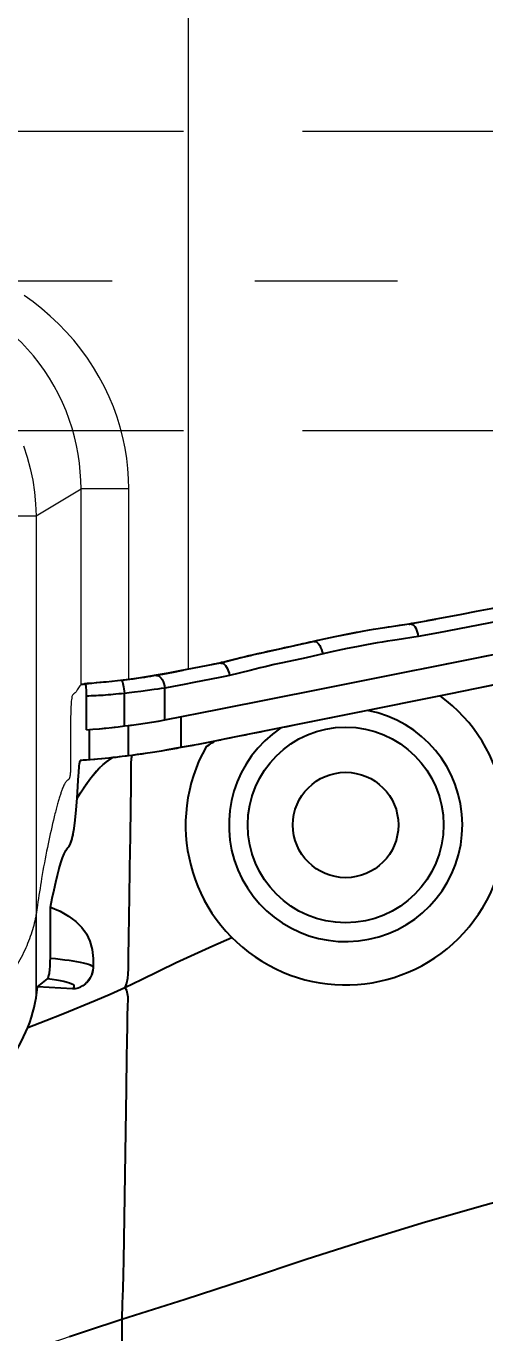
# Model space of a CAD drawing. Header units: inches. Extents: x 133169 to 134399, y -43543 to -42673.
# Drawn here: x 133789.09 to 133801.33, y -42968.39 to -42933.49 of the extents above; entities that cross this region are included whole.
import ezdxf

# ---------------------------------------------------------------- set-up
doc = ezdxf.new("R2010")
doc.units = ezdxf.units.IN
doc.header["$LTSCALE"] = 2
doc.header["$MEASUREMENT"] = 0
doc.header["$PDMODE"] = 3
doc.header["$PDSIZE"] = 0.3125
doc.linetypes.add('CENTER', pattern=[50.8, 31.75, -6.35, 6.35, -6.35])
doc.linetypes.add('HIDDEN', pattern=[9.525, 6.35, -3.175])
doc.layers.get('0').update_dxf_attribs({"linetype": 'CONTINUOUS'})
doc.layers.get('Defpoints').update_dxf_attribs({"linetype": 'CONTINUOUS'})
doc.layers.add('CAV-COR', color=1, linetype='CONTINUOUS')
doc.layers.add('SP', color=3, linetype='CONTINUOUS')
for name, color, linetype, lineweight in [('dim', 3, 'CONTINUOUS', 15), ('PRODUCT', 1, 'CONTINUOUS', 15), ('WR', 122, 'HIDDEN', 18), ('枕位', 75, 'CONTINUOUS', 15)]:
    doc.layers.add(name, color=color, linetype=linetype, lineweight=lineweight)
doc.styles.get("Standard").update_dxf_attribs({"font": 'txt.shx', "width": 0.67})
doc.dimstyles.new('2.00', dxfattribs={"dimtxt": 4.5, "dimasz": 3.5, "dimexe": 0.666, "dimexo": 0.626, "dimgap": 1, "dimtad": 0, "dimzin": 0, "dimdsep": 46, "dimtxsty": 'Standard', "dimcen": 0.09, "dimclrd": 3, "dimclre": 3, "dimclrt": 7, "dimazin": 0, "dimtfac": 1, "dimtofl": 0, "dimtmove": 0, "dimatfit": 0, "dimfxl": 0, "dimtolj": 1, "dimtzin": 0, "dimarcsym": 0})

# ---------------------------------------------------------------- blocks, each defined once
blk = doc.blocks.new('20160812.091803')
at = {"layer": 'PRODUCT', "linetype": 'ByBlock'}
for p, q in [((-40.842, -7.536), (-40.845, -7.514)), ((-39.762, -12.838), (-39.756, -12.865)), ((-37.543, -13.638), (-38.36, -13.638)), ((-38.282, -14.071), (-39.134, -14.071)), ((-38.121, -15.146), (-38.993, -15.146)), ((-37.324, -15.036), (-38.135, -15.036)), ((-31.662, -15.98), (-31.806, -15.98)), ((-31.662, -15.98), (-31.663, -15.98)), ((-39.26, -16.188), (-39.26, -16.189)), ((-38.018, -16.16), (-38.918, -16.16)), ((-37.218, -16.081), (-38.024, -16.081)), ((-31.914, -17.126), (-33.284, -17.126)), ((-31.157, -17.467), (-31.371, -17.2)), ((-30.858, -17.508), (-33.084, -17.508))]:
    blk.add_line(p, q, dxfattribs=at)
for radius in [2.613, 1.407]:
    blk.add_circle((-35.477, -9.246), radius, dxfattribs=at)
for radius, start, end in [(4.271, 240.6812, 143.872), (3.115, 213.6552, 169.1398)]:
    blk.add_arc((-35.477, -9.246), radius, start, end, dxfattribs=at)
for points, start_tangent, end_tangent in [([(-38.961, -6.555), (-39.969, -1.534), (-41.108, 5.158), (-41.36, 8.479), (-41.11, 13.904)], (-0.197955, 0.980211), (0.128842, 0.991665)), ([(-22.276, -15.217), (-22.657, -14.019), (-23.041, -12.83), (-23.434, -11.649), (-23.828, -10.47), (-24.209, -9.275), (-24.586, -8.073), (-24.954, -6.861), (-25.305, -5.629), (-25.648, -4.388), (-25.979, -3.135), (-26.301, -1.868), (-26.619, -0.59)], (-0.302742, 0.953073), (-0.239295, 0.970947)), ([(-40.773, -1.612), (-40.757, -1.691), (-39.714, -6.887)], (0.194723, -0.980858), (0.19783, -0.980236)), ([(-41.033, -6.569), (-41.213, -5.639), (-41.398, -4.667), (-41.613, -3.625), (-41.636, -3.517)], (-0.18872, 0.982031), (-0.19891, 0.980018)), ([(-41.635, -3.517), (-41.592, -3.728), (-41.411, -4.586), (-41.238, -5.446), (-41.073, -6.308), (-40.909, -7.17), (-40.842, -7.536)], (0.199029, -0.979994), (0.176499, -0.984301)), ([(-41.112, -4.194), (-41.041, -4.531), (-40.967, -4.898), (-40.888, -5.301), (-40.803, -5.747), (-40.709, -6.241), (-40.607, -6.773)], (0.208387, -0.978047), (0.185043, -0.98273)), ([(-41.045, -6.447), (-40.944, -6.979)], (0.188208, -0.982129), (0.184962, -0.982746)), ([(-40.903, -7.267), (-41.033, -6.569)], (-0.178283, 0.983979), (-0.18872, 0.982031)), ([(-38.926, -6.728), (-38.961, -6.555)], (-0.197987, 0.980205), (-0.197955, 0.980211)), ([(-40.944, -6.979), (-40.869, -7.38)], (0.184962, -0.982746), (0.179689, -0.983723)), ([(-40.607, -6.773), (-40.507, -7.313)], (0.185043, -0.98273), (0.179139, -0.983824)), ([(-39.714, -6.887), (-39.675, -7.084), (-39.663, -7.143)], (0.19783, -0.980236), (0.197845, -0.980233)), ([(-38.662, -8.034), (-38.887, -6.925), (-38.926, -6.728)], (-0.198051, 0.980192), (-0.197987, 0.980205)), ([(-40.819, -7.814), (-40.903, -7.267)], (-0.14585, 0.989307), (-0.163856, 0.986484)), ([(-40.865, -7.481), (-40.866, -7.476), (-40.903, -7.267)], (-0.17464, 0.984632), (-0.178283, 0.983979)), ([(-40.845, -7.514), (-40.807, -7.43), (-40.682, -7.355), (-40.508, -7.31)], (-0.132059, 0.991242), (0.991017, 0.133735)), ([(-40.507, -7.313), (-40.46, -7.629)], (0.150168, -0.98866), (0.144296, -0.989535)), ([(-39.663, -7.143), (-39.151, -9.678)], (0.197845, -0.980233), (0.197704, -0.980262)), ([(-40.869, -7.38), (-40.845, -7.514)], (0.179689, -0.983723), (0.178643, -0.983914)), ([(-40.865, -7.481), (-40.864, -7.485), (-40.842, -7.596), (-40.827, -7.667), (-40.842, -7.536)], (0.184237, -0.982882), (-0.130962, 0.991387)), ([(-40.845, -7.514), (-40.798, -7.832)], (0.149705, -0.988731), (0.144072, -0.989567)), ([(-40.46, -7.629), (-40.406, -7.995), (-40.339, -8.408)], (0.144296, -0.989535), (0.170565, -0.985346)), ([(-40.561, -9.32), (-40.696, -8.609), (-40.819, -7.814)], (-0.20043, 0.979708), (-0.14585, 0.989307)), ([(-40.798, -7.832), (-40.744, -8.2)], (0.144072, -0.989567), (0.151277, -0.988491)), ([(-40.744, -8.2), (-40.675, -8.62), (-40.598, -9.041)], (0.151277, -0.988491), (0.188995, -0.981978)), ([(-38.536, -8.659), (-38.662, -8.034)], (-0.197969, 0.980208), (-0.198051, 0.980192)), ([(-40.339, -8.408), (-40.263, -8.824), (-40.185, -9.209)], (0.170565, -0.985346), (0.204244, -0.97892)), ([(-38.405, -9.31), (-38.536, -8.659)], (-0.197804, 0.980242), (-0.197969, 0.980208)), ([(-40.598, -9.041), (-40.52, -9.432), (-40.446, -9.779), (-40.41, -9.94)], (0.188995, -0.981978), (0.217069, -0.976156)), ([(-40.419, -9.989), (-40.561, -9.32)], (-0.213367, 0.976972), (-0.20043, 0.979708)), ([(-40.185, -9.209), (-40.112, -9.553), (-40.044, -9.858)], (0.204244, -0.97892), (0.218725, -0.975787)), ([(-38.332, -9.672), (-38.342, -9.624), (-38.405, -9.31)], (-0.197677, 0.980267), (-0.197804, 0.980242)), ([(-39.151, -9.678), (-38.646, -12.184)], (0.197704, -0.980262), (0.197108, -0.980382)), ([(-38.07, -10.973), (-38.332, -9.672)], (-0.197215, 0.98036), (-0.197677, 0.980267)), ([(-40.242, -10.787), (-40.419, -9.989)], (-0.215638, 0.976473), (-0.213367, 0.976972)), ([(-40.41, -9.94), (-40.377, -10.086)], (0.217069, -0.976156), (0.218293, -0.975883)), ([(-40.377, -10.086), (-40.344, -9.997), (-40.22, -9.913), (-40.044, -9.858)], (-0.203639, 0.979046), (0.984487, 0.175456)), ([(-40.377, -10.086), (-40.303, -10.419), (-40.234, -10.735), (-40.167, -11.046), (-40.094, -11.377), (-40.007, -11.756), (-39.905, -12.17), (-39.803, -12.578)], (0.218262, -0.97589), (0.241569, -0.970384)), ([(-40.377, -10.086), (-40.262, -10.615), (-40.023, -11.739), (-39.926, -12.137), (-39.825, -12.535)], (0.225346, -0.974279), (0.243917, -0.969796)), ([(-40.044, -9.858), (-40.011, -10.004)], (0.218721, -0.975787), (0.218842, -0.97576)), ([(-40.011, -10.004), (-39.969, -10.192), (-39.899, -10.511), (-39.832, -10.822), (-39.76, -11.151), (-39.673, -11.525), (-39.572, -11.936), (-39.469, -12.348)], (0.218842, -0.97576), (0.2419, -0.970301)), ([(-40.084, -11.501), (-40.242, -10.787)], (-0.221403, 0.975182), (-0.215638, 0.976473)), ([(-37.96, -11.517), (-38.07, -10.973)], (-0.197045, 0.980394), (-0.197215, 0.98036)), ([(-39.912, -12.225), (-40.084, -11.501)], (-0.243152, 0.969988), (-0.221403, 0.975182)), ([(-37.716, -12.733), (-37.798, -12.326), (-37.96, -11.517)], (-0.19496, 0.980811), (-0.197045, 0.980394)), ([(-38.646, -12.184), (-38.586, -12.484), (-38.36, -13.638)], (0.197108, -0.980382), (0.182596, -0.983188)), ([(-39.793, -12.692), (-39.912, -12.225)], (-0.245121, 0.969493), (-0.243152, 0.969988)), ([(-39.829, -12.493), (-39.821, -12.544)], (-0.293723, 0.95589), (-0.366207, 0.930533)), ([(-39.825, -12.507), (-39.829, -12.493)], (-0.290355, 0.956919), (-0.311071, 0.950387)), ([(-39.829, -12.493), (-39.809, -12.597), (-39.795, -12.667)], (0.178254, -0.983984), (0.195004, -0.980802)), ([(-39.825, -12.535), (-39.822, -12.565)], (-0.372301, 0.928112), (0.217583, -0.976042)), ([(-39.803, -12.58), (-39.816, -12.539), (-39.825, -12.507)], (-0.33901, 0.940783), (-0.290355, 0.956919)), ([(-39.803, -12.579), (-39.769, -12.487)], (-0.187515, 0.982262), (0.640603, 0.767872)), ([(-39.769, -12.487), (-39.645, -12.4), (-39.469, -12.345)], (0.640603, 0.767872), (0.983878, 0.178841)), ([(-39.469, -12.348), (-39.445, -12.469), (-39.418, -12.604), (-39.389, -12.75), (-39.358, -12.906), (-39.325, -13.07), (-39.291, -13.241), (-39.255, -13.424), (-39.217, -13.622)], (0.200419, -0.97971), (0.187163, -0.982329)), ([(-31.138, -15.139), (-31.417, -14.556), (-31.706, -13.962), (-32.261, -12.77), (-32.439, -12.365)], (-0.422933, 0.906161), (-0.39635, 0.9181)), ([(-39.806, -12.638), (-39.82, -12.574), (-39.822, -12.565)], (-0.21747, 0.976067), (-0.2196, 0.97559)), ([(-39.794, -12.692), (-39.806, -12.638)], (-0.216108, 0.976369), (-0.21747, 0.976067)), ([(-39.803, -12.58), (-39.779, -12.696), (-39.753, -12.832), (-39.724, -12.979), (-39.692, -13.136), (-39.66, -13.299), (-39.626, -13.469), (-39.591, -13.65)], (0.198584, -0.980084), (0.190039, -0.981776)), ([(-39.795, -12.667), (-39.788, -12.704), (-39.777, -12.76)], (0.195004, -0.980802), (0.187086, -0.982344)), ([(-39.756, -12.865), (-39.765, -12.824), (-39.777, -12.768), (-39.791, -12.705), (-39.794, -12.692)], (-0.209813, 0.977742), (-0.216108, 0.976369)), ([(-39.777, -12.76), (-39.762, -12.838)], (0.187086, -0.982344), (0.201, -0.979591)), ([(-39.738, -12.952), (-39.762, -12.838)], (-0.203776, 0.979017), (-0.206753, 0.978393)), ([(-37.666, -12.989), (-37.716, -12.733)], (-0.192034, 0.981388), (-0.19496, 0.980811)), ([(-37.568, -12.97), (-37.645, -12.853), (-37.716, -12.733)], (-0.567097, 0.823651), (-0.49523, 0.868762)), ([(-37.625, -13.199), (-37.666, -12.989)], (-0.188682, 0.982038), (-0.192034, 0.981388)), ([(-37.543, -13.638), (-37.625, -13.199)], (-0.178894, 0.983868), (-0.188682, 0.982038)), ([(-39.536, -13.989), (-39.644, -13.42)], (-0.177532, 0.984115), (-0.192206, 0.981355)), ([(-39.591, -13.65), (-39.553, -13.847), (-39.513, -14.062), (-39.471, -14.291)], (0.190039, -0.981776), (0.174058, -0.984735)), ([(-39.217, -13.622), (-39.176, -13.838), (-39.134, -14.071)], (0.187163, -0.982329), (0.174326, -0.984688)), ([(-38.36, -13.638), (-38.141, -14.985), (-38.135, -15.036)], (0.1826, -0.983187), (0.129641, -0.991561)), ([(-37.467, -14.071), (-37.543, -13.638)], (-0.165756, 0.986167), (-0.178894, 0.983868)), ([(-39.51, -14.136), (-39.536, -13.989)], (-0.172807, 0.984956), (-0.177532, 0.984115)), ([(-39.449, -14.497), (-39.51, -14.136)], (-0.159868, 0.987138), (-0.172807, 0.984956)), ([(-39.471, -14.291), (-39.433, -14.2), (-39.309, -14.119), (-39.134, -14.071)], (-0.134043, 0.990976), (0.990869, 0.134828)), ([(-39.471, -14.291), (-39.43, -14.536), (-39.394, -14.77), (-39.362, -14.997), (-39.332, -15.227)], (0.174057, -0.984736), (0.117359, -0.99309)), ([(-39.134, -14.071), (-39.092, -14.353), (-39.056, -14.621), (-39.023, -14.88), (-38.993, -15.146)], (0.1547, -0.987961), (0.104062, -0.994571)), ([(-37.392, -14.546), (-37.467, -14.071)], (-0.147461, 0.989068), (-0.165756, 0.986167)), ([(-39.367, -15.043), (-39.449, -14.497)], (-0.138148, 0.990412), (-0.159868, 0.987138)), ([(-37.366, -14.722), (-37.392, -14.546)], (-0.139676, 0.990197), (-0.147461, 0.989068)), ([(-37.324, -15.036), (-37.345, -14.877), (-37.366, -14.722)], (-0.124816, 0.99218), (-0.139676, 0.990197)), ([(-37.334, -14.955), (-37.215, -14.972), (-37.079, -14.979), (-37.005, -14.98)], (0.979934, -0.199324), (0.99998, -0.006266)), ([(-37.005, -14.98), (-36.767, -14.978), (-36.207, -14.981), (-35.698, -14.989), (-35.11, -14.999), (-34.865, -15.004), (-34.58, -15.009), (-34.23, -15.014), (-33.84, -15.02), (-33.41, -15.027), (-32.936, -15.035), (-32.673, -15.038), (-32.393, -15.042), (-32.099, -15.049), (-31.796, -15.051), (-31.482, -15.057), (-31.315, -15.083), (-31.138, -15.139)], (0.99998, -0.006266), (0.923868, -0.382712)), ([(-39.305, -15.536), (-39.367, -15.043)], (-0.105578, 0.994411), (-0.138148, 0.990412)), ([(-39.332, -15.227), (-39.287, -15.201), (-39.162, -15.171), (-38.993, -15.146)], (0.026689, 0.999644), (0.99329, 0.115652)), ([(-39.332, -15.227), (-39.309, -15.446)], (0.117299, -0.993097), (0.100039, -0.994984)), ([(-38.993, -15.146), (-38.968, -15.376)], (0.117042, -0.993127), (0.099746, -0.995013)), ([(-38.135, -15.036), (-38.024, -16.081)], (0.129641, -0.991561), (0.081883, -0.996642)), ([(-37.311, -15.146), (-37.324, -15.036)], (-0.119662, 0.992815), (-0.124816, 0.99218)), ([(-37.258, -15.63), (-37.311, -15.146)], (-0.098064, 0.99518), (-0.119662, 0.992815)), ([(-31.138, -15.139), (-31.016, -15.081), (-30.877, -15.06), (-30.571, -15.071), (-30.261, -15.079), (-29.95, -15.08), (-29.635, -15.085), (-29.315, -15.092), (-28.655, -15.101), (-27.945, -15.113), (-27.201, -15.124), (-26.429, -15.136), (-25.634, -15.149), (-24.814, -15.161), (-23.981, -15.174), (-23.138, -15.193), (-22.712, -15.208), (-22.276, -15.217)], (0.805859, 0.592107), (0.999972, -0.007536)), ([(-30.707, -16.135), (-30.72, -16.105), (-30.92, -15.627), (-31.138, -15.139)], (-0.383047, 0.923729), (-0.423352, 0.905965)), ([(-22.276, -15.217), (-21.946, -15.217), (-21.606, -15.216), (-20.915, -15.222), (-20.199, -15.234), (-19.458, -15.245), (-18.696, -15.257), (-17.922, -15.269), (-17.134, -15.282), (-16.335, -15.294), (-15.526, -15.307), (-15.116, -15.312), (-14.701, -15.319), (-14.285, -15.328), (-13.865, -15.331), (-13.442, -15.339), (-13.228, -15.371), (-13.01, -15.44)], (0.999971, -0.007662), (0.918463, -0.395508)), ([(-19.613, -23.202), (-19.868, -22.417), (-20.208, -21.384), (-20.554, -20.357), (-20.9, -19.331), (-21.244, -18.304), (-21.592, -17.281), (-21.938, -16.252), (-22.276, -15.217)], (-0.306714, 0.951802), (-0.304701, 0.952448)), ([(-39.309, -15.446), (-39.29, -15.644), (-39.276, -15.829), (-39.266, -16.008)], (0.100039, -0.994984), (0.04441, -0.999013)), ([(-39.267, -16.008), (-39.305, -15.536)], (-0.051944, 0.99865), (-0.105578, 0.994411)), ([(-38.968, -15.376), (-38.949, -15.584), (-38.934, -15.778), (-38.924, -15.969)], (0.099746, -0.995013), (0.042689, -0.999088)), ([(-36.982, -15.832), (-37.112, -15.688), (-37.275, -15.459)], (-0.703038, 0.711152), (-0.529049, 0.848592)), ([(-37.242, -15.792), (-37.258, -15.63)], (-0.09117, 0.995835), (-0.098064, 0.99518)), ([(-39.266, -16.008), (-39.26, -16.188)], (0.04441, -0.999013), (0.029169, -0.999574)), ([(-39.26, -16.188), (-39.265, -16.042)], (-0.028172, 0.999603), (-0.047284, 0.998882)), ([(-38.924, -15.969), (-38.918, -16.16)], (0.042689, -0.999088), (0.027821, -0.999613)), ([(-37.218, -16.081), (-37.242, -15.792)], (-0.079344, 0.996847), (-0.09117, 0.995835)), ([(-36.196, -16.414), (-36.568, -16.166), (-36.92, -15.892), (-36.982, -15.832)], (-0.824372, 0.566048), (-0.703038, 0.711152)), ([(-33.284, -17.126), (-32.9, -16.449), (-32.374, -16.071), (-31.824, -15.979)], (0.36577, 0.930705), (0.999997, -0.002349)), ([(-31.662, -15.983), (-31.708, -16.014), (-31.768, -16.167), (-31.822, -16.415), (-31.87, -16.737), (-31.914, -17.126)], (-0.978827, -0.204687), (-0.099848, -0.995003)), ([(-31.662, -15.98), (-31.419, -16.038)], (0.999996, -0.002967), (0.892402, -0.451241)), ([(-31.419, -16.038), (-31.222, -16.202), (-31.147, -16.324)], (0.892402, -0.451241), (0.443872, -0.89609)), ([(-38.918, -16.16), (-39.089, -16.164), (-39.214, -16.175), (-39.26, -16.189)], (-1, 0), (0.041511, -0.999138)), ([(-39.26, -16.189), (-39.25, -16.236), (-39.232, -16.28), (-39.21, -16.321), (-39.168, -16.358), (-39.11, -16.393), (-39.055, -16.426), (-39.015, -16.456), (-38.99, -16.485), (-38.945, -16.535)], (0.041511, -0.999138), (0.833361, -0.552729)), ([(-38.024, -16.081), (-38.018, -16.16)], (0.081883, -0.996642), (0.07859, -0.996907)), ([(-37.211, -16.16), (-37.218, -16.081)], (-0.076195, 0.997093), (-0.079344, 0.996847)), ([(-37.199, -16.333), (-37.211, -16.16)], (-0.069386, 0.99759), (-0.076195, 0.997093)), ([(-36.196, -16.414), (-36.433, -16.399), (-36.66, -16.385), (-36.87, -16.37), (-37.053, -16.353), (-37.199, -16.333)], (-0.997914, 0.064559), (-0.986389, 0.164428)), ([(-31.147, -16.324), (-31.111, -16.423), (-31.1, -16.539)], (0.444499, -0.895779), (-0.063857, -0.997959)), ([(-30.066, -17.731), (-30.325, -17.068), (-30.707, -16.135)], (-0.355672, 0.934611), (-0.383047, 0.923729)), ([(-38.945, -16.535), (-38.866, -16.556)], (0.833361, -0.552729), (0.988006, -0.154413)), ([(-38.866, -16.556), (-38.693, -16.574), (-38.434, -16.583), (-38.178, -16.585), (-37.945, -16.585), (-37.736, -16.585), (-37.547, -16.585), (-37.376, -16.585), (-37.221, -16.585), (-37.076, -16.585), (-36.943, -16.588), (-36.835, -16.597)], (0.98799, -0.154518), (0.994478, -0.104946)), ([(-36.835, -16.597), (-36.733, -16.615), (-36.69, -16.636), (-36.663, -16.681), (-36.637, -16.703), (-36.604, -16.726), (-36.566, -16.749), (-36.517, -16.774), (-36.458, -16.8), (-36.384, -16.827), (-36.294, -16.857), (-36.192, -16.89), (-36.072, -16.925), (-35.934, -16.962), (-35.779, -17.002), (-35.603, -17.045)], (0.994442, -0.105284), (0.972448, -0.233121)), ([(-33.284, -17.126), (-33.948, -16.981), (-34.466, -16.844), (-34.795, -16.716), (-34.957, -16.597), (-35.381, -16.492), (-36.196, -16.414)], (-0.980857, 0.194731), (-0.997897, 0.064815)), ([(-31.252, -16.611), (-31.315, -16.859), (-31.371, -17.2)], (-0.252809, -0.967516), (-0.136524, -0.990637)), ([(-31.1, -16.539), (-31.18, -16.488), (-31.252, -16.611)], (-0.466764, 0.884382), (-0.252809, -0.967516)), ([(-31.1, -16.539), (-31.119, -16.842), (-31.138, -17.152), (-31.157, -17.467)], (-0.063857, -0.997959), (-0.059504, -0.998228)), ([(-35.603, -17.045), (-34.88, -17.206), (-34.052, -17.358), (-33.338, -17.471)], (0.972462, -0.23306), (0.988905, -0.148552)), ([(-31.371, -17.2), (-31.409, -17.177), (-31.482, -17.158), (-31.591, -17.142), (-31.738, -17.131), (-31.914, -17.126)], (-0.624346, 0.781148), (-1, 0)), ([(-33.338, -17.471), (-33.084, -17.508)], (0.988905, -0.148552), (0.989495, -0.144567)), ([(-33.084, -17.508), (-32.623, -17.618), (-32.132, -17.811), (-31.626, -18.08), (-31.105, -18.422), (-30.568, -18.831), (-30.012, -19.301), (-29.439, -19.824), (-28.855, -20.378)], (0.989495, -0.144567), (0.677695, -0.735343)), ([(-30.858, -17.508), (-30.958, -17.495), (-31.058, -17.481), (-31.157, -17.467)], (-0.990688, 0.136153), (-0.990434, 0.137991)), ([(-30.066, -17.731), (-30.475, -17.589), (-30.858, -17.508)], (-0.926547, 0.376178), (-0.990688, 0.136153)), ([(-23.594, -23.115), (-24.732, -21.832), (-26.104, -20.512), (-27.564, -19.317), (-28.914, -18.349), (-30.066, -17.731)], (-0.63497, 0.772536), (-0.926533, 0.376214))]:
    blk.add_spline(points, degree=3, dxfattribs=dict(at, start_tangent=start_tangent, end_tangent=end_tangent))
blk = doc.blocks.new('20160825.135956')
at = {"color": 8, "linetype": 'HIDDEN'}
blk.add_circle((0, 0), 26.5, dxfattribs=at)
at = {"layer": 'SP', "linetype": 'HIDDEN'}
for radius in [25, 24]:
    blk.add_circle((0, 0), radius, dxfattribs=at)
blk = doc.blocks.new('*D34594')
at = {"layer": 'Defpoints', "color": 0}
for p in [(133746.864, -42930.92), (133821.864, -42932.818), (133821.864, -42937.768)]:
    blk.add_point(p, dxfattribs=at)
at = {"layer": 'dim', "color": 3, "linetype": 'ByBlock', "lineweight": -2}
for p, q in [((133746.864, -42931.546), (133746.864, -42933.484)), ((133821.864, -42937.142), (133821.864, -42932.152)), ((133750.364, -42932.818), (133775.124, -42932.818)), ((133818.364, -42932.818), (133788.179, -42932.818))]:
    blk.add_line(p, q, dxfattribs=at)
at = {"layer": 'dim', "color": 3, "linetype": 'ByBlock'}
for points in [[(133750.364, -42932.234), (133750.364, -42933.401), (133746.864, -42932.818)], [(133818.364, -42933.401), (133818.364, -42932.234), (133821.864, -42932.818)]]:
    blk.add_solid(points, dxfattribs=at)
at = {"layer": 'dim', "color": 7, "linetype": 'ByBlock', "insert": (133781.652, -42932.818), "char_height": 4.5, "attachment_point": 5}
blk.add_mtext('\\A1;75.00', dxfattribs=at)

msp = doc.modelspace()

# ---------------------------------------------------------------- linework, layer by layer
at = {"color": 8, "linetype": 'HIDDEN'}
msp.add_circle((133821.864, -42920.306), 21, dxfattribs=at)
at = {"layer": 'CAV-COR', "linetype": 'ByBlock'}
for p, q in [((133800.706, -42949.204), (133799.788, -42949.379)), ((133798.783, -42949.544), (133798.424, -42949.6)), ((133800.012, -42949.337), (133799.317, -42949.465)), ((133799.317, -42949.465), (133799.328, -42949.464)), ((133799.558, -42949.422), (133799.35, -42949.46)), ((133801.702, -42949.39), (133800.091, -42949.699)), ((133796.582, -42949.972), (133796.319, -42950.028)), ((133796.959, -42949.887), (133796.445, -42950.003)), ((133796.778, -42949.928), (133796.582, -42949.972)), ((133796.977, -42951.197), (133803.037, -42949.975)), ((133800.091, -42949.699), (133799.551, -42949.799)), ((133795.108, -42950.299), (133794.833, -42950.366)), ((133795.366, -42950.239), (133795.043, -42950.313)), ((133796.129, -42950.072), (133795.602, -42950.186)), ((133797.205, -42950.217), (133796.564, -42950.361)), ((133794.31, -42950.495), (133793.153, -42950.725)), ((133794.209, -42950.518), (133794.079, -42950.544)), ((133794.284, -42950.503), (133794.209, -42950.518)), ((133794.833, -42950.366), (133794.286, -42950.503)), ((133794.297, -42950.499), (133794.303, -42950.497)), ((133794.303, -42950.497), (133794.31, -42950.495)), ((133795.713, -42950.546), (133795.468, -42950.602)), ((133795.936, -42950.497), (133795.713, -42950.546)), ((133796.564, -42950.361), (133795.936, -42950.497)), ((133790.961, -42951.035), (133790.846, -42951.046)), ((133791.16, -42951.017), (133790.961, -42951.035)), ((133791.232, -42951.011), (133791.16, -42951.017)), ((133791.38, -42950.996), (133791.232, -42951.011)), ((133791.53, -42950.98), (133791.38, -42950.996)), ((133792.094, -42950.912), (133791.943, -42950.933)), ((133792.249, -42950.888), (133792.094, -42950.912)), ((133792.728, -42950.807), (133792.573, -42950.835)), ((133793.017, -42950.753), (133792.728, -42950.807)), ((133793.276, -42950.703), (133793.017, -42950.753)), ((133793.563, -42951.027), (133793.31, -42951.076)), ((133794.26, -42950.888), (133793.563, -42951.027)), ((133794.396, -42950.861), (133794.26, -42950.888)), ((133794.516, -42950.837), (133794.396, -42950.861)), ((133795.066, -42950.699), (133794.516, -42950.837)), ((133790.704, -42952.288), (133790.704, -42951.388)), ((133791.984, -42951.283), (133791.639, -42951.322)), ((133791.718, -42952.185), (133791.718, -42951.313)), ((133792.156, -42951.261), (133791.984, -42951.283)), ((133792.331, -42951.238), (133792.156, -42951.261)), ((133792.511, -42951.214), (133792.331, -42951.238)), ((133793.026, -42951.129), (133792.793, -42951.172)), ((133792.793, -42952.023), (133792.793, -42951.172)), ((133793.31, -42951.076), (133793.026, -42951.129)), ((133800.412, -42951.323), (133797.714, -42951.869)), ((133793.226, -42952.763), (133793.226, -42951.946)), ((133790.783, -42953.088), (133790.783, -42952.281)), ((133791.828, -42952.982), (133791.828, -42952.171)), ((133794.131, -42952.589), (133793.904, -42952.639)), ((133790.45, -42954.11), (133790.479, -42953.645)), ((133791.885, -42953.915), (133791.881, -42954.261)), ((133791.881, -42954.261), (133791.864, -42955.236)), ((133791.86, -42955.444), (133791.83, -42957.319)), ((133791.864, -42955.236), (133791.86, -42955.444)), ((133789.738, -42958.391), (133789.738, -42957.022)), ((133790.85, -42958.598), (133790.811, -42958.577)), ((133790.885, -42958.481), (133790.877, -42958.665)), ((133789.397, -42959.148), (133789.664, -42958.935)), ((133791.725, -42959.168), (133792.167, -42958.957)), ((133789.356, -42959.448), (133789.397, -42959.148)), ((133790.325, -42959.206), (133789.397, -42959.148)), ((133791.781, -42960.599), (133791.771, -42961.031)), ((133791.771, -42961.031), (133791.76, -42961.873)), ((133791.76, -42961.873), (133791.688, -42966.462)), ((133790.703, -42968.337), (133791.647, -42968.03)), ((133790.248, -42968.489), (133790.703, -42968.337))]:
    msp.add_line(p, q, dxfattribs=at)
for points in [[(133802.286, -42948.893), (133801.891, -42948.975), (133801.496, -42949.053), (133801.101, -42949.129), (133800.706, -42949.204)], [(133798.424, -42949.6), (133798.244, -42949.63), (133798.063, -42949.662), (133797.882, -42949.696), (133797.699, -42949.731), (133797.516, -42949.768), (133797.331, -42949.807), (133796.959, -42949.887)], [(133799.317, -42949.465), (133799.139, -42949.49), (133798.783, -42949.544)], [(133799.35, -42949.461), (133799.378, -42949.463), (133799.406, -42949.476), (133799.434, -42949.499), (133799.461, -42949.532), (133799.487, -42949.574), (133799.509, -42949.624), (133799.528, -42949.678), (133799.544, -42949.737), (133799.554, -42949.798)], [(133796.778, -42949.928), (133796.807, -42949.928), (133796.836, -42949.94), (133796.867, -42949.962), (133796.897, -42949.995), (133796.925, -42950.036), (133796.951, -42950.086), (133796.974, -42950.141), (133796.992, -42950.201), (133797.006, -42950.262)], [(133799.551, -42949.799), (133798.996, -42949.88), (133798.869, -42949.9), (133798.735, -42949.921), (133798.595, -42949.943), (133798.456, -42949.967), (133798.316, -42949.991), (133798.177, -42950.017), (133798.04, -42950.043), (133797.908, -42950.069), (133797.655, -42950.12)], [(133795.043, -42950.313), (133794.796, -42950.372), (133794.552, -42950.433), (133794.31, -42950.495)], [(133796.445, -42950.003), (133796.058, -42950.085), (133795.293, -42950.255)], [(133797.655, -42950.12), (133797.536, -42950.145), (133797.205, -42950.217)], [(133794.284, -42950.503), (133794.286, -42950.502), (133794.289, -42950.502), (133794.291, -42950.501), (133794.294, -42950.5), (133794.297, -42950.499)], [(133794.285, -42950.503), (133794.315, -42950.503), (133794.346, -42950.514), (133794.377, -42950.537), (133794.408, -42950.57), (133794.437, -42950.612), (133794.464, -42950.661), (133794.487, -42950.716), (133794.506, -42950.775), (133794.52, -42950.836)], [(133795.468, -42950.602), (133795.339, -42950.633), (133795.066, -42950.699)], [(133791.832, -42950.943), (133791.758, -42950.953), (133791.682, -42950.962), (133791.606, -42950.971), (133791.53, -42950.98)], [(133791.943, -42950.933), (133791.791, -42950.954), (133791.714, -42950.964), (133791.637, -42950.973)], [(133791.637, -42950.973), (133791.645, -42950.979), (133791.654, -42950.994), (133791.663, -42951.019), (133791.673, -42951.053), (133791.683, -42951.095), (133791.693, -42951.143), (133791.702, -42951.197), (133791.711, -42951.254), (133791.718, -42951.313)], [(133793.153, -42950.725), (133792.885, -42950.775), (133792.618, -42950.822), (133792.354, -42950.865), (133792.092, -42950.906), (133791.832, -42950.943)], [(133792.573, -42950.835), (133792.49, -42950.849), (133792.409, -42950.863), (133792.328, -42950.876), (133792.249, -42950.888)], [(133792.573, -42950.835), (133792.603, -42950.837), (133792.634, -42950.849), (133792.664, -42950.873), (133792.694, -42950.906), (133792.721, -42950.948), (133792.745, -42950.997), (133792.766, -42951.052), (133792.782, -42951.111), (133792.793, -42951.172)], [(133801.872, -42951.028), (133801.414, -42951.122), (133800.412, -42951.323)], [(133790.846, -42951.046), (133790.795, -42951.051), (133790.75, -42951.056), (133790.709, -42951.06), (133790.673, -42951.065), (133790.642, -42951.069), (133790.616, -42951.073), (133790.594, -42951.077), (133790.577, -42951.08), (133790.564, -42951.084), (133790.557, -42951.087)], [(133790.704, -42951.388), (133790.704, -42951.326), (133790.703, -42951.268), (133790.7, -42951.216), (133790.697, -42951.168), (133790.694, -42951.125), (133790.689, -42951.091), (133790.685, -42951.067), (133790.684, -42951.064)], [(133791.639, -42951.322), (133791.562, -42951.33), (133791.488, -42951.338), (133791.416, -42951.345), (133791.348, -42951.351), (133791.28, -42951.357), (133791.214, -42951.362), (133791.15, -42951.367), (133791.086, -42951.371), (133791.022, -42951.375), (133790.958, -42951.379), (133790.895, -42951.382), (133790.831, -42951.384), (133790.768, -42951.386), (133790.704, -42951.388)], [(133792.793, -42951.172), (133792.698, -42951.187), (133792.604, -42951.2), (133792.511, -42951.214)], [(133792.793, -42952.023), (133794.239, -42951.74), (133796.977, -42951.197)], [(133791.718, -42952.185), (133791.905, -42952.16), (133792.09, -42952.135), (133792.271, -42952.108), (133792.45, -42952.081), (133792.624, -42952.052), (133792.793, -42952.023)], [(133797.714, -42951.869), (133794.419, -42952.532), (133794.131, -42952.589)], [(133790.704, -42952.288), (133790.876, -42952.274), (133791.046, -42952.258), (133791.215, -42952.242), (133791.384, -42952.224), (133791.551, -42952.205), (133791.718, -42952.185)], [(133793.904, -42952.639), (133793.682, -42952.681), (133793.465, -42952.719), (133793.255, -42952.753), (133793.054, -42952.789), (133792.866, -42952.826), (133792.691, -42952.86), (133792.523, -42952.886)], [(133793.894, -42952.738), (133793.933, -42952.712), (133793.972, -42952.686), (133794.011, -42952.661), (133794.051, -42952.636), (133794.091, -42952.613), (133794.131, -42952.589)], [(133790.45, -42954.11), (133790.543, -42953.971), (133790.634, -42953.833), (133790.727, -42953.697), (133790.822, -42953.566), (133790.923, -42953.441), (133791.032, -42953.324), (133791.15, -42953.216), (133791.274, -42953.118), (133791.405, -42953.031)], [(133790.479, -42953.645), (133790.488, -42953.503), (133790.494, -42953.435), (133790.499, -42953.371), (133790.505, -42953.31), (133790.511, -42953.253), (133790.517, -42953.2), (133790.524, -42953.151), (133790.531, -42953.107)], [(133790.997, -42953.07), (133790.895, -42953.079), (133790.798, -42953.087), (133790.706, -42953.094), (133790.617, -42953.101), (133790.531, -42953.107)], [(133791.405, -42953.031), (133791.3, -42953.043), (133791.199, -42953.053), (133790.997, -42953.07)], [(133791.909, -42952.971), (133791.824, -42952.981), (133791.739, -42952.992), (133791.655, -42953.003), (133791.572, -42953.013), (133791.489, -42953.023), (133791.405, -42953.031)], [(133791.909, -42952.971), (133791.895, -42953.066), (133791.887, -42953.176), (133791.884, -42953.3), (133791.886, -42953.588)], [(133792.523, -42952.886), (133792.204, -42952.928), (133792.053, -42952.948), (133791.909, -42952.971)], [(133791.886, -42953.588), (133791.886, -42953.747), (133791.885, -42953.915)], [(133789.738, -42957.022), (133789.787, -42956.784), (133789.836, -42956.563), (133789.883, -42956.358), (133789.93, -42956.167), (133789.975, -42955.993), (133790.02, -42955.84), (133790.064, -42955.71), (133790.106, -42955.601), (133790.148, -42955.511), (133790.189, -42955.454), (133790.229, -42955.416), (133790.267, -42955.348), (133790.304, -42955.241), (133790.34, -42955.105), (133790.372, -42954.925), (133790.401, -42954.697), (133790.427, -42954.425), (133790.45, -42954.11)], [(133789.738, -42957.022), (133789.996, -42957.134), (133790.222, -42957.262), (133790.415, -42957.406), (133790.574, -42957.563), (133790.7, -42957.736), (133790.793, -42957.932), (133790.855, -42958.153), (133790.883, -42958.398), (133790.885, -42958.481)], [(133791.83, -42957.319), (133791.824, -42957.778), (133791.821, -42957.934), (133791.814, -42958.243)], [(133792.167, -42958.957), (133793.099, -42958.505), (133793.581, -42958.278), (133794.075, -42958.053), (133794.58, -42957.832)], [(133791.814, -42958.243), (133791.813, -42958.391), (133791.814, -42958.672)], [(133789.664, -42958.935), (133789.672, -42958.926), (133789.679, -42958.914), (133789.687, -42958.897), (133789.693, -42958.877), (133789.7, -42958.852), (133789.706, -42958.824), (133789.712, -42958.791), (133789.717, -42958.755), (133789.722, -42958.715), (133789.726, -42958.67), (133789.73, -42958.62), (133789.733, -42958.568), (133789.736, -42958.512), (133789.737, -42958.454), (133789.738, -42958.391)], [(133790.811, -42958.577), (133790.76, -42958.557), (133790.697, -42958.538), (133790.623, -42958.519), (133790.541, -42958.501), (133790.449, -42958.484), (133790.349, -42958.467), (133790.242, -42958.451), (133790.127, -42958.436), (133790.004, -42958.42), (133789.874, -42958.406), (133789.738, -42958.391)], [(133790.877, -42958.665), (133790.873, -42958.7), (133790.867, -42958.734), (133790.858, -42958.769), (133790.847, -42958.804), (133790.834, -42958.839), (133790.818, -42958.874), (133790.799, -42958.909), (133790.779, -42958.942), (133790.756, -42958.975), (133790.73, -42959.007), (133790.702, -42959.038), (133790.672, -42959.068), (133790.638, -42959.096), (133790.602, -42959.122), (133790.564, -42959.146), (133790.539, -42959.159)], [(133791.814, -42958.672), (133791.809, -42958.804), (133791.793, -42958.93), (133791.766, -42959.052), (133791.725, -42959.168)], [(133790.325, -42959.206), (133790.361, -42959.178), (133790.378, -42959.151), (133790.376, -42959.125), (133790.353, -42959.101), (133790.31, -42959.077), (133790.253, -42959.054), (133790.183, -42959.032), (133790.099, -42959.011), (133790.005, -42958.991), (133789.902, -42958.971), (133789.788, -42958.953), (133789.664, -42958.935)], [(133790.539, -42959.159), (133790.524, -42959.166), (133790.482, -42959.183), (133790.441, -42959.195), (133790.401, -42959.203), (133790.363, -42959.206), (133790.325, -42959.206)], [(133790.932, -42959.514), (133791.333, -42959.344), (133791.725, -42959.168)], [(133791.725, -42959.168), (133791.767, -42959.242), (133791.792, -42959.327), (133791.804, -42959.42), (133791.805, -42959.521), (133791.8, -42959.628), (133791.793, -42959.739), (133791.788, -42959.853), (133791.785, -42959.968), (133791.785, -42960.087)], [(133789.133, -42960.24), (133789.187, -42960.101), (133789.234, -42959.964), (133789.275, -42959.831), (133789.308, -42959.7), (133789.335, -42959.573), (133789.356, -42959.448)], [(133789.133, -42960.24), (133789.615, -42960.053), (133790.075, -42959.868), (133790.932, -42959.514)], [(133791.785, -42960.087), (133791.784, -42960.335), (133791.783, -42960.465), (133791.781, -42960.599)], [(133783.749, -42966.712), (133784.167, -42966.359), (133784.596, -42965.979), (133785.032, -42965.574), (133785.475, -42965.137), (133785.919, -42964.674), (133786.352, -42964.202), (133786.769, -42963.717), (133787.168, -42963.223), (133787.547, -42962.742), (133787.902, -42962.276), (133788.228, -42961.823), (133788.515, -42961.392), (133788.762, -42960.986), (133788.969, -42960.602), (133789.133, -42960.24)], [(133791.647, -42968.03), (133793.334, -42967.492), (133794.97, -42966.954), (133796.563, -42966.423), (133798.126, -42965.927), (133799.664, -42965.452), (133801.247, -42964.997), (133802.884, -42964.549), (133804.559, -42964.114), (133806.274, -42963.687)], [(133791.688, -42966.462), (133791.68, -42966.831), (133791.669, -42967.214), (133791.656, -42967.612), (133791.647, -42968.03)], [(133791.647, -42968.03), (133791.647, -42968.344), (133791.648, -42968.657), (133791.647, -42968.965)]]:
    msp.add_lwpolyline(points, dxfattribs=at)
for radius in [2.613, 1.407]:
    msp.add_circle((133797.618, -42954.829), radius, dxfattribs=at)
for radius, start, end in [(4.271, 150.6812, 53.872), (3.115, 123.6552, 79.1398)]:
    msp.add_arc((133797.618, -42954.829), radius, start, end, dxfattribs=at)
at = {"layer": 'WR', "linetype": 'HIDDEN', "ltscale": 0.5}
for p, q in [((133821.864, -42936.306), (133726.864, -42936.306)), ((133821.864, -42944.306), (133726.864, -42944.306))]:
    msp.add_line(p, q, dxfattribs=at)
at = {"layer": 'WR', "linetype": 'CENTER', "ltscale": 0.3}
msp.add_line((133821.864, -42940.306), (133726.864, -42940.306), dxfattribs=at)
at = {"layer": '枕位', "linetype": 'ByBlock'}
for p, q in [((133793.422, -42950.671), (133793.422, -42910.306)), ((133789.356, -42946.574), (133790.557, -42945.855)), ((133790.557, -42951.087), (133790.557, -42945.855)), ((133791.832, -42945.855), (133790.557, -42945.855)), ((133791.832, -42950.943), (133791.832, -42945.855)), ((133787.752, -42946.578), (133789.28, -42946.575)), ((133789.28, -42946.575), (133789.356, -42946.574)), ((133789.356, -42946.574), (133789.356, -42959.448))]:
    msp.add_line(p, q, dxfattribs=at)
for points in [[(133791.832, -42945.855), (133791.827, -42945.584), (133791.808, -42945.311), (133791.776, -42945.038), (133791.732, -42944.762), (133791.674, -42944.484), (133791.603, -42944.208), (133791.517, -42943.934), (133791.419, -42943.661), (133791.307, -42943.391), (133791.181, -42943.126), (133791.042, -42942.865), (133790.891, -42942.61), (133790.726, -42942.361), (133790.55, -42942.118), (133790.362, -42941.885), (133790.162, -42941.659), (133789.952, -42941.443), (133789.734, -42941.237), (133789.51, -42941.043), (133789.278, -42940.861), (133789.038, -42940.689)], [(133790.557, -42945.855), (133790.552, -42945.626), (133790.538, -42945.395), (133790.515, -42945.162), (133790.481, -42944.928), (133790.437, -42944.694), (133790.383, -42944.46), (133790.319, -42944.227), (133790.244, -42943.996), (133790.159, -42943.768), (133790.064, -42943.543), (133789.959, -42943.323), (133789.844, -42943.106), (133789.719, -42942.896), (133789.585, -42942.691), (133789.442, -42942.493), (133789.291, -42942.302), (133789.131, -42942.119), (133788.965, -42941.945), (133788.793, -42941.781), (133788.616, -42941.626), (133788.435, -42941.481)], [(133789.019, -42944.701), (133789.12, -42945.003), (133789.203, -42945.311), (133789.269, -42945.623), (133789.316, -42945.938), (133789.345, -42946.256), (133789.356, -42946.574)]]:
    msp.add_lwpolyline(points, dxfattribs=at)

# ---------------------------------------------------------------- block references
at = {"layer": 'PRODUCT', "linetype": 'ByBlock', "rotation": -90.00000000000001}
msp.add_blockref('20160812.091803', (133806.864, -42990.306), dxfattribs=at)
at = {"layer": 'SP', "linetype": 'ByBlock'}
msp.add_blockref('20160825.135956', (133821.864, -42990.306), dxfattribs=at)

# ---------------------------------------------------------------- dimensions: what is measured, and where the dimension line sits
at = {"layer": 'dim', "linetype": 'ByBlock'}
dim = msp.add_linear_dim(base=(133821.864, -42932.818), p1=(133746.864, -42930.92), p2=(133821.864, -42937.768), dimstyle='2.00', dxfattribs=at)
dim.commit()
dim.dimension.update_dxf_attribs({"geometry": '*D34594', "text_midpoint": (133781.652, -42932.818), "dimtype": 160})

doc.saveas('drawing.dxf')
